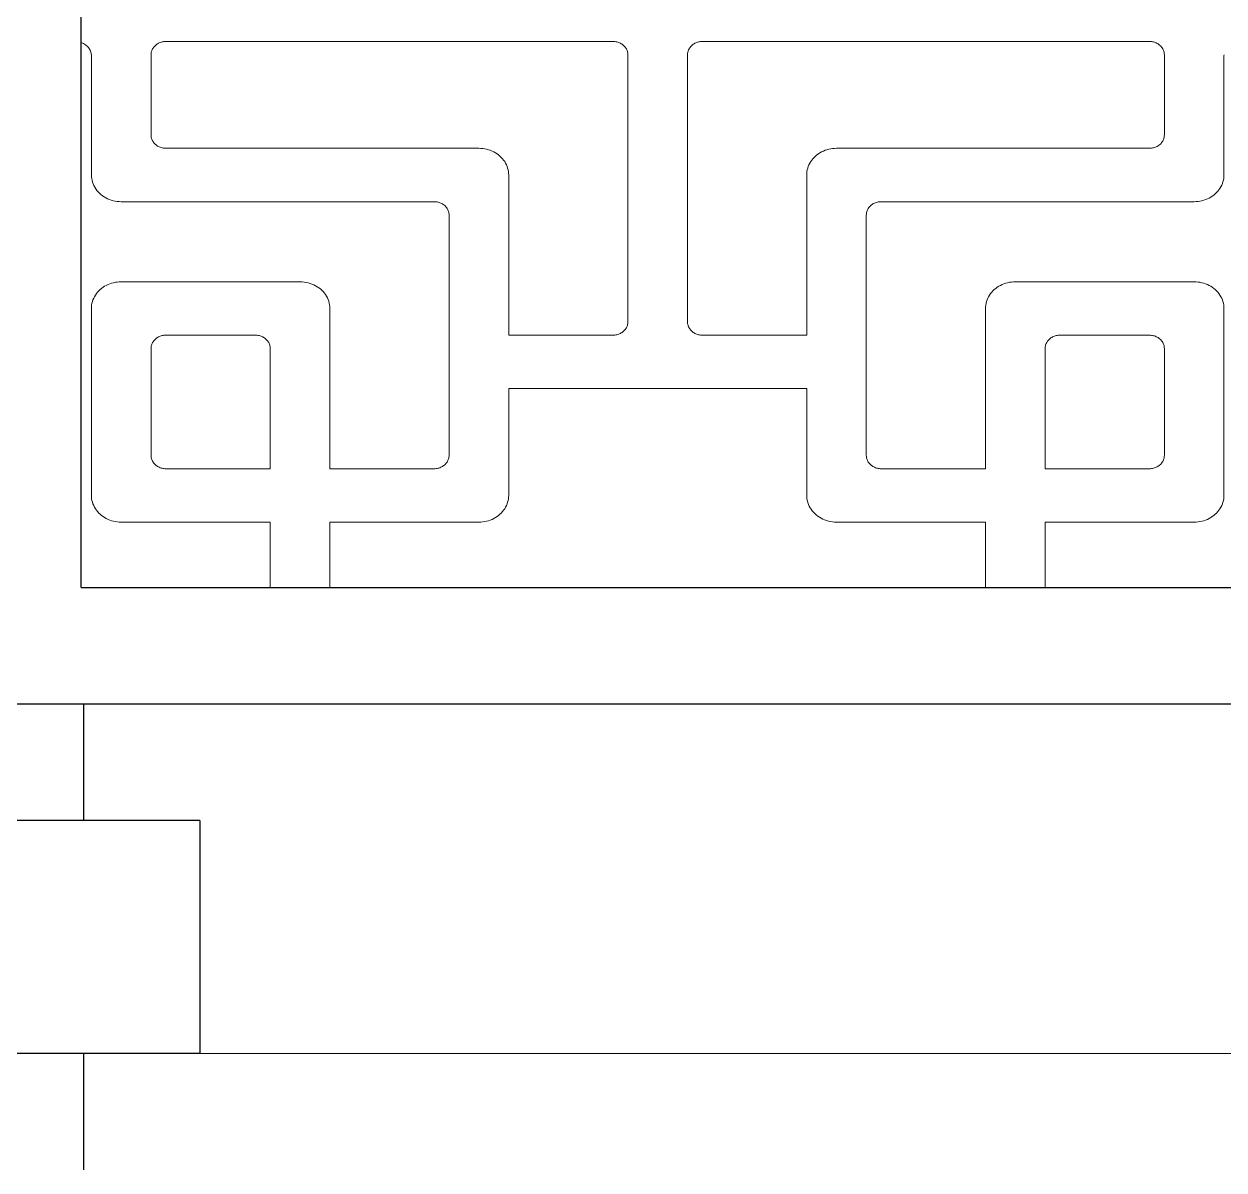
# Model space of a CAD drawing. Extents: x 1188826 to 1909461, y 608442 to 1651179.
# Drawn here: x 1690367 to 1690882, y 1034213 to 1034705 of the extents above; entities that cross this region are included whole.
import ezdxf

# ---------------------------------------------------------------- set-up
doc = ezdxf.new("R2010")
doc.units = 0
doc.header["$LTSCALE"] = 1000
doc.header["$MEASUREMENT"] = 0
doc.linetypes.add('ACAD_ISO10W100', pattern=[18.5, 12, -3, 0.5, -3])
doc.linetypes.add('DOTE', pattern=[2.42, 2, -0.2, 0.02, -0.2])
doc.layers.add('DOTE', color=19, linetype='DOTE', lineweight=9)
doc.layers.add('煤化工粉煤灰', color=7, linetype='Continuous', lineweight=0)
doc.layers.add('立面线', color=40, linetype='Continuous')

msp = doc.modelspace()

# ---------------------------------------------------------------- linework, layer by layer
at = {"layer": 'DOTE', "linetype": 'ACAD_ISO10W100', "ltscale": 100}
msp.add_line((1687342.46, 1034263.42), (1705542.34, 1034263.42), dxfattribs=at)
at = {"layer": '煤化工粉煤灰', "color": 34}
for p, q in [((1690391.71, 1034697.34), (1690391.43, 1034697.44)), ((1690392.13, 1034697.16), (1690391.71, 1034697.34)), ((1690392.55, 1034696.95), (1690392.13, 1034697.16)), ((1690392.94, 1034696.72), (1690392.55, 1034696.95)), ((1690393.32, 1034696.46), (1690392.94, 1034696.72)), ((1690393.68, 1034696.18), (1690393.32, 1034696.46)), ((1690394.02, 1034695.88), (1690393.68, 1034696.18)), ((1690394.33, 1034695.56), (1690394.02, 1034695.88)), ((1690422.8, 1034695.61), (1690423.06, 1034695.9)), ((1690423.06, 1034695.9), (1690423.35, 1034696.18)), ((1690423.35, 1034696.18), (1690423.65, 1034696.43)), ((1690423.65, 1034696.43), (1690423.98, 1034696.67)), ((1690423.98, 1034696.67), (1690424.32, 1034696.89)), ((1690424.32, 1034696.89), (1690424.67, 1034697.09)), ((1690424.67, 1034697.09), (1690425.04, 1034697.26)), ((1690425.04, 1034697.26), (1690425.42, 1034697.42)), ((1690425.42, 1034697.42), (1690425.82, 1034697.55)), ((1690425.82, 1034697.55), (1690426.22, 1034697.66)), ((1690426.22, 1034697.66), (1690426.62, 1034697.74)), ((1690426.62, 1034697.74), (1690427.04, 1034697.81)), ((1690427.04, 1034697.81), (1690427.45, 1034697.84)), ((1690427.45, 1034697.84), (1690427.87, 1034697.86)), ((1690619.8, 1034697.86), (1690427.87, 1034697.86)), ((1690619.8, 1034697.86), (1690620.22, 1034697.84)), ((1690620.22, 1034697.84), (1690620.64, 1034697.81)), ((1690620.64, 1034697.81), (1690621.05, 1034697.74)), ((1690621.05, 1034697.74), (1690621.46, 1034697.66)), ((1690621.46, 1034697.66), (1690621.86, 1034697.55)), ((1690621.86, 1034697.55), (1690622.25, 1034697.42)), ((1690622.25, 1034697.42), (1690622.63, 1034697.26)), ((1690622.63, 1034697.26), (1690623, 1034697.09)), ((1690623, 1034697.09), (1690623.36, 1034696.89)), ((1690623.36, 1034696.89), (1690623.7, 1034696.67)), ((1690623.7, 1034696.67), (1690624.02, 1034696.43)), ((1690624.02, 1034696.43), (1690624.33, 1034696.18)), ((1690624.33, 1034696.18), (1690624.61, 1034695.9)), ((1690624.61, 1034695.9), (1690624.88, 1034695.61)), ((1690653.11, 1034695.61), (1690653.38, 1034695.9)), ((1690653.38, 1034695.9), (1690653.67, 1034696.18)), ((1690653.67, 1034696.18), (1690653.97, 1034696.43)), ((1690653.97, 1034696.43), (1690654.29, 1034696.67)), ((1690654.29, 1034696.67), (1690654.63, 1034696.89)), ((1690654.63, 1034696.89), (1690654.99, 1034697.09)), ((1690654.99, 1034697.09), (1690655.36, 1034697.26)), ((1690655.36, 1034697.26), (1690655.74, 1034697.42)), ((1690655.74, 1034697.42), (1690656.13, 1034697.55)), ((1690656.13, 1034697.55), (1690656.53, 1034697.66)), ((1690656.53, 1034697.66), (1690656.94, 1034697.74)), ((1690656.94, 1034697.74), (1690657.35, 1034697.81)), ((1690657.35, 1034697.81), (1690657.77, 1034697.84)), ((1690657.77, 1034697.84), (1690658.19, 1034697.86)), ((1690850.12, 1034697.86), (1690658.19, 1034697.86)), ((1690850.12, 1034697.86), (1690850.56, 1034697.84)), ((1690850.56, 1034697.84), (1690850.99, 1034697.8)), ((1690850.99, 1034697.8), (1690851.42, 1034697.74)), ((1690851.42, 1034697.74), (1690851.85, 1034697.64)), ((1690851.85, 1034697.64), (1690852.26, 1034697.52)), ((1690852.26, 1034697.52), (1690852.67, 1034697.38)), ((1690852.67, 1034697.38), (1690853.06, 1034697.21)), ((1690853.06, 1034697.21), (1690853.44, 1034697.02)), ((1690853.44, 1034697.02), (1690853.81, 1034696.81)), ((1690853.81, 1034696.81), (1690854.16, 1034696.57)), ((1690854.16, 1034696.57), (1690854.49, 1034696.31)), ((1690854.49, 1034696.31), (1690854.8, 1034696.04)), ((1690854.8, 1034696.04), (1690855.08, 1034695.74)), ((1690855.08, 1034695.74), (1690855.35, 1034695.43)), ((1690394.61, 1034695.22), (1690394.33, 1034695.56)), ((1690394.87, 1034694.87), (1690394.61, 1034695.22)), ((1690395.11, 1034694.5), (1690394.87, 1034694.87)), ((1690395.31, 1034694.11), (1690395.11, 1034694.5)), ((1690395.48, 1034693.72), (1690395.31, 1034694.11)), ((1690395.63, 1034693.31), (1690395.48, 1034693.72)), ((1690395.74, 1034692.9), (1690395.63, 1034693.31)), ((1690395.82, 1034692.48), (1690395.74, 1034692.9)), ((1690395.87, 1034692.06), (1690395.82, 1034692.48)), ((1690395.88, 1034691.63), (1690395.87, 1034692.06)), ((1690395.88, 1034640.54), (1690395.88, 1034691.63)), ((1690421.48, 1034692.12), (1690421.49, 1034692.5)), ((1690421.48, 1034657.74), (1690421.48, 1034692.12)), ((1690421.49, 1034692.5), (1690421.53, 1034692.87)), ((1690421.53, 1034692.87), (1690421.6, 1034693.24)), ((1690421.6, 1034693.24), (1690421.69, 1034693.61)), ((1690421.69, 1034693.61), (1690421.81, 1034693.97)), ((1690421.81, 1034693.97), (1690421.96, 1034694.32)), ((1690421.96, 1034694.32), (1690422.14, 1034694.66)), ((1690422.14, 1034694.66), (1690422.33, 1034694.99)), ((1690422.33, 1034694.99), (1690422.55, 1034695.31)), ((1690422.55, 1034695.31), (1690422.8, 1034695.61)), ((1690624.88, 1034695.61), (1690625.12, 1034695.31)), ((1690625.12, 1034695.31), (1690625.34, 1034694.99)), ((1690625.34, 1034694.99), (1690625.54, 1034694.66)), ((1690625.54, 1034694.66), (1690625.71, 1034694.32)), ((1690625.71, 1034694.32), (1690625.86, 1034693.97)), ((1690625.86, 1034693.97), (1690625.98, 1034693.61)), ((1690625.98, 1034693.61), (1690626.08, 1034693.24)), ((1690626.08, 1034693.24), (1690626.15, 1034692.87)), ((1690626.15, 1034692.87), (1690626.19, 1034692.5)), ((1690626.19, 1034692.5), (1690626.2, 1034692.12)), ((1690626.2, 1034692.12), (1690626.2, 1034577.5)), ((1690651.79, 1034692.12), (1690651.81, 1034692.5)), ((1690651.79, 1034577.5), (1690651.79, 1034692.12)), ((1690651.81, 1034692.5), (1690651.85, 1034692.87)), ((1690651.85, 1034692.87), (1690651.91, 1034693.24)), ((1690651.91, 1034693.24), (1690652.01, 1034693.61)), ((1690652.01, 1034693.61), (1690652.13, 1034693.97)), ((1690652.13, 1034693.97), (1690652.28, 1034694.32)), ((1690652.28, 1034694.32), (1690652.45, 1034694.66)), ((1690652.45, 1034694.66), (1690652.65, 1034694.99)), ((1690652.65, 1034694.99), (1690652.87, 1034695.31)), ((1690652.87, 1034695.31), (1690653.11, 1034695.61)), ((1690855.35, 1034695.43), (1690855.59, 1034695.1)), ((1690855.59, 1034695.1), (1690855.8, 1034694.76)), ((1690855.8, 1034694.76), (1690855.99, 1034694.41)), ((1690855.99, 1034694.41), (1690856.15, 1034694.04)), ((1690856.15, 1034694.04), (1690856.28, 1034693.67)), ((1690856.28, 1034693.67), (1690856.38, 1034693.29)), ((1690856.38, 1034693.29), (1690856.46, 1034692.9)), ((1690856.46, 1034692.9), (1690856.5, 1034692.51)), ((1690856.5, 1034692.51), (1690856.52, 1034692.12)), ((1690856.52, 1034692.12), (1690856.52, 1034657.74)), ((1690882.12, 1034692.06), (1690882.11, 1034691.63)), ((1690882.11, 1034691.63), (1690882.11, 1034640.54)), ((1690421.49, 1034657.36), (1690421.48, 1034657.74)), ((1690421.53, 1034656.99), (1690421.49, 1034657.36)), ((1690421.6, 1034656.62), (1690421.53, 1034656.99)), ((1690421.69, 1034656.25), (1690421.6, 1034656.62)), ((1690421.81, 1034655.89), (1690421.69, 1034656.25)), ((1690421.96, 1034655.54), (1690421.81, 1034655.89)), ((1690422.14, 1034655.2), (1690421.96, 1034655.54)), ((1690422.33, 1034654.87), (1690422.14, 1034655.2)), ((1690422.55, 1034654.55), (1690422.33, 1034654.87)), ((1690422.8, 1034654.25), (1690422.55, 1034654.55)), ((1690855.59, 1034654.76), (1690855.35, 1034654.43)), ((1690855.8, 1034655.1), (1690855.59, 1034654.76)), ((1690855.99, 1034655.45), (1690855.8, 1034655.1)), ((1690856.15, 1034655.82), (1690855.99, 1034655.45)), ((1690856.28, 1034656.19), (1690856.15, 1034655.82)), ((1690856.38, 1034656.57), (1690856.28, 1034656.19)), ((1690856.46, 1034656.96), (1690856.38, 1034656.57)), ((1690856.5, 1034657.35), (1690856.46, 1034656.96)), ((1690856.52, 1034657.74), (1690856.5, 1034657.35)), ((1690423.06, 1034653.96), (1690422.8, 1034654.25)), ((1690423.35, 1034653.68), (1690423.06, 1034653.96)), ((1690423.65, 1034653.43), (1690423.35, 1034653.68)), ((1690423.98, 1034653.19), (1690423.65, 1034653.43)), ((1690424.32, 1034652.97), (1690423.98, 1034653.19)), ((1690424.67, 1034652.77), (1690424.32, 1034652.97)), ((1690425.04, 1034652.6), (1690424.67, 1034652.77)), ((1690425.42, 1034652.44), (1690425.04, 1034652.6)), ((1690425.82, 1034652.31), (1690425.42, 1034652.44)), ((1690426.22, 1034652.2), (1690425.82, 1034652.31)), ((1690426.62, 1034652.12), (1690426.22, 1034652.2)), ((1690427.04, 1034652.05), (1690426.62, 1034652.12)), ((1690427.45, 1034652.02), (1690427.04, 1034652.05)), ((1690427.87, 1034652.01), (1690427.45, 1034652.02)), ((1690562.22, 1034652.01), (1690427.87, 1034652.01)), ((1690563.06, 1034651.98), (1690562.22, 1034652.01)), ((1690563.89, 1034651.91), (1690563.06, 1034651.98)), ((1690564.72, 1034651.79), (1690563.89, 1034651.91)), ((1690565.54, 1034651.61), (1690564.72, 1034651.79)), ((1690566.34, 1034651.4), (1690565.54, 1034651.61)), ((1690567.12, 1034651.13), (1690566.34, 1034651.4)), ((1690567.88, 1034650.82), (1690567.12, 1034651.13)), ((1690568.62, 1034650.47), (1690567.88, 1034650.82)), ((1690569.33, 1034650.07), (1690568.62, 1034650.47)), ((1690570.01, 1034649.64), (1690569.33, 1034650.07)), ((1690570.66, 1034649.16), (1690570.01, 1034649.64)), ((1690707.98, 1034649.64), (1690707.33, 1034649.16)), ((1690708.66, 1034650.07), (1690707.98, 1034649.64)), ((1690709.37, 1034650.47), (1690708.66, 1034650.07)), ((1690710.11, 1034650.82), (1690709.37, 1034650.47)), ((1690710.87, 1034651.13), (1690710.11, 1034650.82)), ((1690711.66, 1034651.4), (1690710.87, 1034651.13)), ((1690712.46, 1034651.61), (1690711.66, 1034651.4)), ((1690713.27, 1034651.79), (1690712.46, 1034651.61)), ((1690714.1, 1034651.91), (1690713.27, 1034651.79)), ((1690714.93, 1034651.98), (1690714.1, 1034651.91)), ((1690715.77, 1034652.01), (1690714.93, 1034651.98)), ((1690850.12, 1034652.01), (1690715.77, 1034652.01)), ((1690850.56, 1034652.02), (1690850.12, 1034652.01)), ((1690850.99, 1034652.06), (1690850.56, 1034652.02)), ((1690851.42, 1034652.13), (1690850.99, 1034652.06)), ((1690851.85, 1034652.22), (1690851.42, 1034652.13)), ((1690852.26, 1034652.34), (1690851.85, 1034652.22)), ((1690852.67, 1034652.48), (1690852.26, 1034652.34)), ((1690853.06, 1034652.65), (1690852.67, 1034652.48)), ((1690853.44, 1034652.84), (1690853.06, 1034652.65)), ((1690853.81, 1034653.05), (1690853.44, 1034652.84)), ((1690854.16, 1034653.29), (1690853.81, 1034653.05)), ((1690854.49, 1034653.55), (1690854.16, 1034653.29)), ((1690854.8, 1034653.82), (1690854.49, 1034653.55)), ((1690855.08, 1034654.12), (1690854.8, 1034653.82)), ((1690855.35, 1034654.43), (1690855.08, 1034654.12)), ((1690571.27, 1034648.65), (1690570.66, 1034649.16)), ((1690571.84, 1034648.1), (1690571.27, 1034648.65)), ((1690572.38, 1034647.52), (1690571.84, 1034648.1)), ((1690572.86, 1034646.91), (1690572.38, 1034647.52)), ((1690573.31, 1034646.27), (1690572.86, 1034646.91)), ((1690573.7, 1034645.61), (1690573.31, 1034646.27)), ((1690574.05, 1034644.93), (1690573.7, 1034645.61)), ((1690574.34, 1034644.23), (1690574.05, 1034644.93)), ((1690574.58, 1034643.51), (1690574.34, 1034644.23)), ((1690703.65, 1034644.23), (1690703.41, 1034643.51)), ((1690703.95, 1034644.93), (1690703.65, 1034644.23)), ((1690704.29, 1034645.61), (1690703.95, 1034644.93)), ((1690704.69, 1034646.27), (1690704.29, 1034645.61)), ((1690705.13, 1034646.91), (1690704.69, 1034646.27)), ((1690705.62, 1034647.52), (1690705.13, 1034646.91)), ((1690706.15, 1034648.1), (1690705.62, 1034647.52)), ((1690706.72, 1034648.65), (1690706.15, 1034648.1)), ((1690707.33, 1034649.16), (1690706.72, 1034648.65)), ((1690395.88, 1034640.54), (1690395.91, 1034639.76)), ((1690395.91, 1034639.76), (1690396, 1034638.98)), ((1690574.77, 1034642.78), (1690574.58, 1034643.51)), ((1690574.91, 1034642.04), (1690574.77, 1034642.78)), ((1690574.99, 1034641.29), (1690574.91, 1034642.04)), ((1690575.02, 1034640.54), (1690574.99, 1034641.29)), ((1690575.02, 1034571.77), (1690575.02, 1034640.54)), ((1690703, 1034641.29), (1690702.97, 1034640.54)), ((1690702.97, 1034640.54), (1690702.97, 1034571.77)), ((1690703.08, 1034642.04), (1690703, 1034641.29)), ((1690703.22, 1034642.78), (1690703.08, 1034642.04)), ((1690703.41, 1034643.51), (1690703.22, 1034642.78)), ((1690882, 1034639.05), (1690881.86, 1034638.31)), ((1690882.08, 1034639.79), (1690882, 1034639.05)), ((1690882.11, 1034640.54), (1690882.08, 1034639.79)), ((1690396, 1034638.98), (1690396.15, 1034638.21)), ((1690396.15, 1034638.21), (1690396.36, 1034637.45)), ((1690396.36, 1034637.45), (1690396.62, 1034636.7)), ((1690396.62, 1034636.7), (1690396.94, 1034635.98)), ((1690396.94, 1034635.98), (1690397.32, 1034635.27)), ((1690397.32, 1034635.27), (1690397.75, 1034634.59)), ((1690397.75, 1034634.59), (1690398.23, 1034633.93)), ((1690398.23, 1034633.93), (1690398.75, 1034633.31)), ((1690879.95, 1034634.17), (1690879.46, 1034633.57)), ((1690880.39, 1034634.81), (1690879.95, 1034634.17)), ((1690880.79, 1034635.47), (1690880.39, 1034634.81)), ((1690881.13, 1034636.16), (1690880.79, 1034635.47)), ((1690881.43, 1034636.86), (1690881.13, 1034636.16)), ((1690881.67, 1034637.58), (1690881.43, 1034636.86)), ((1690881.86, 1034638.31), (1690881.67, 1034637.58)), ((1690398.75, 1034633.31), (1690399.33, 1034632.72)), ((1690399.33, 1034632.72), (1690399.95, 1034632.17)), ((1690399.95, 1034632.17), (1690400.61, 1034631.65)), ((1690400.61, 1034631.65), (1690401.3, 1034631.18)), ((1690401.3, 1034631.18), (1690402.03, 1034630.75)), ((1690402.03, 1034630.75), (1690402.79, 1034630.37)), ((1690402.79, 1034630.37), (1690403.58, 1034630.03)), ((1690403.58, 1034630.03), (1690404.4, 1034629.74)), ((1690404.4, 1034629.74), (1690405.23, 1034629.51)), ((1690405.23, 1034629.51), (1690406.08, 1034629.32)), ((1690406.08, 1034629.32), (1690406.94, 1034629.19)), ((1690406.94, 1034629.19), (1690407.81, 1034629.11)), ((1690407.81, 1034629.11), (1690408.68, 1034629.08)), ((1690408.68, 1034629.08), (1690543.03, 1034629.08)), ((1690543.03, 1034629.08), (1690543.45, 1034629.07)), ((1690543.45, 1034629.07), (1690543.87, 1034629.03)), ((1690543.87, 1034629.03), (1690544.28, 1034628.97)), ((1690544.28, 1034628.97), (1690544.69, 1034628.89)), ((1690544.69, 1034628.89), (1690545.09, 1034628.78)), ((1690545.09, 1034628.78), (1690545.48, 1034628.64)), ((1690732.9, 1034628.78), (1690732.51, 1034628.64)), ((1690733.31, 1034628.89), (1690732.9, 1034628.78)), ((1690733.71, 1034628.97), (1690733.31, 1034628.89)), ((1690734.13, 1034629.03), (1690733.71, 1034628.97)), ((1690734.54, 1034629.07), (1690734.13, 1034629.03)), ((1690734.96, 1034629.08), (1690734.54, 1034629.07)), ((1690869.31, 1034629.08), (1690734.96, 1034629.08)), ((1690870.15, 1034629.11), (1690869.31, 1034629.08)), ((1690870.98, 1034629.18), (1690870.15, 1034629.11)), ((1690871.81, 1034629.3), (1690870.98, 1034629.18)), ((1690872.62, 1034629.47), (1690871.81, 1034629.3)), ((1690873.43, 1034629.69), (1690872.62, 1034629.47)), ((1690874.21, 1034629.95), (1690873.43, 1034629.69)), ((1690874.97, 1034630.26), (1690874.21, 1034629.95)), ((1690875.71, 1034630.62), (1690874.97, 1034630.26)), ((1690876.42, 1034631.01), (1690875.71, 1034630.62)), ((1690877.1, 1034631.45), (1690876.42, 1034631.01)), ((1690877.75, 1034631.92), (1690877.1, 1034631.45)), ((1690878.36, 1034632.44), (1690877.75, 1034631.92)), ((1690878.93, 1034632.99), (1690878.36, 1034632.44)), ((1690879.46, 1034633.57), (1690878.93, 1034632.99)), ((1690545.48, 1034628.64), (1690545.86, 1034628.49)), ((1690545.86, 1034628.49), (1690546.23, 1034628.31)), ((1690546.23, 1034628.31), (1690546.59, 1034628.11)), ((1690546.59, 1034628.11), (1690546.93, 1034627.9)), ((1690546.93, 1034627.9), (1690547.25, 1034627.66)), ((1690547.25, 1034627.66), (1690547.56, 1034627.4)), ((1690547.56, 1034627.4), (1690547.84, 1034627.13)), ((1690547.84, 1034627.13), (1690548.11, 1034626.84)), ((1690548.11, 1034626.84), (1690548.35, 1034626.53)), ((1690548.35, 1034626.53), (1690548.57, 1034626.21)), ((1690548.57, 1034626.21), (1690548.77, 1034625.88)), ((1690548.77, 1034625.88), (1690548.94, 1034625.54)), ((1690548.94, 1034625.54), (1690549.09, 1034625.19)), ((1690549.09, 1034625.19), (1690549.21, 1034624.83)), ((1690549.21, 1034624.83), (1690549.31, 1034624.47)), ((1690549.31, 1034624.47), (1690549.37, 1034624.1)), ((1690549.37, 1034624.1), (1690549.42, 1034623.72)), ((1690549.42, 1034623.72), (1690549.43, 1034623.35)), ((1690728.58, 1034623.72), (1690728.56, 1034623.35)), ((1690728.62, 1034624.1), (1690728.58, 1034623.72)), ((1690728.69, 1034624.47), (1690728.62, 1034624.1)), ((1690728.78, 1034624.83), (1690728.69, 1034624.47)), ((1690728.9, 1034625.19), (1690728.78, 1034624.83)), ((1690729.05, 1034625.54), (1690728.9, 1034625.19)), ((1690729.22, 1034625.88), (1690729.05, 1034625.54)), ((1690729.42, 1034626.21), (1690729.22, 1034625.88)), ((1690729.64, 1034626.53), (1690729.42, 1034626.21)), ((1690729.89, 1034626.84), (1690729.64, 1034626.53)), ((1690730.15, 1034627.13), (1690729.89, 1034626.84)), ((1690730.44, 1034627.4), (1690730.15, 1034627.13)), ((1690730.74, 1034627.66), (1690730.44, 1034627.4)), ((1690731.07, 1034627.9), (1690730.74, 1034627.66)), ((1690731.41, 1034628.11), (1690731.07, 1034627.9)), ((1690731.76, 1034628.31), (1690731.41, 1034628.11)), ((1690732.13, 1034628.49), (1690731.76, 1034628.31)), ((1690732.51, 1034628.64), (1690732.13, 1034628.49)), ((1690549.43, 1034623.35), (1690549.43, 1034520.19)), ((1690728.56, 1034623.35), (1690728.56, 1034520.19)), ((1690401.57, 1034592.76), (1690400.89, 1034592.32)), ((1690402.28, 1034593.16), (1690401.57, 1034592.76)), ((1690403.02, 1034593.51), (1690402.28, 1034593.16)), ((1690403.78, 1034593.82), (1690403.02, 1034593.51)), ((1690404.57, 1034594.08), (1690403.78, 1034593.82)), ((1690405.37, 1034594.3), (1690404.57, 1034594.08)), ((1690406.18, 1034594.47), (1690405.37, 1034594.3)), ((1690407.01, 1034594.6), (1690406.18, 1034594.47)), ((1690407.84, 1034594.67), (1690407.01, 1034594.6)), ((1690408.68, 1034594.69), (1690407.84, 1034594.67)), ((1690485.45, 1034594.69), (1690408.68, 1034594.69)), ((1690486.33, 1034594.67), (1690485.45, 1034594.69)), ((1690487.19, 1034594.59), (1690486.33, 1034594.67)), ((1690488.06, 1034594.45), (1690487.19, 1034594.59)), ((1690488.9, 1034594.27), (1690488.06, 1034594.45)), ((1690489.74, 1034594.03), (1690488.9, 1034594.27)), ((1690490.55, 1034593.74), (1690489.74, 1034594.03)), ((1690491.34, 1034593.41), (1690490.55, 1034593.74)), ((1690492.1, 1034593.02), (1690491.34, 1034593.41)), ((1690492.83, 1034592.6), (1690492.1, 1034593.02)), ((1690785.43, 1034592.76), (1690784.75, 1034592.32)), ((1690786.14, 1034593.16), (1690785.43, 1034592.76)), ((1690786.88, 1034593.51), (1690786.14, 1034593.16)), ((1690787.64, 1034593.82), (1690786.88, 1034593.51)), ((1690788.43, 1034594.08), (1690787.64, 1034593.82)), ((1690789.23, 1034594.3), (1690788.43, 1034594.08)), ((1690790.04, 1034594.47), (1690789.23, 1034594.3)), ((1690790.87, 1034594.6), (1690790.04, 1034594.47)), ((1690791.7, 1034594.67), (1690790.87, 1034594.6)), ((1690792.54, 1034594.69), (1690791.7, 1034594.67)), ((1690869.31, 1034594.69), (1690792.54, 1034594.69)), ((1690870.15, 1034594.67), (1690869.31, 1034594.69)), ((1690870.98, 1034594.6), (1690870.15, 1034594.67)), ((1690871.81, 1034594.47), (1690870.98, 1034594.6)), ((1690872.62, 1034594.3), (1690871.81, 1034594.47)), ((1690873.43, 1034594.08), (1690872.62, 1034594.3)), ((1690874.21, 1034593.82), (1690873.43, 1034594.08)), ((1690874.97, 1034593.51), (1690874.21, 1034593.82)), ((1690875.71, 1034593.16), (1690874.97, 1034593.51)), ((1690876.42, 1034592.76), (1690875.71, 1034593.16)), ((1690877.1, 1034592.32), (1690876.42, 1034592.76)), ((1690396.86, 1034587.62), (1690396.56, 1034586.92)), ((1690397.2, 1034588.3), (1690396.86, 1034587.62)), ((1690397.6, 1034588.96), (1690397.2, 1034588.3)), ((1690398.04, 1034589.6), (1690397.6, 1034588.96)), ((1690398.53, 1034590.21), (1690398.04, 1034589.6)), ((1690399.06, 1034590.79), (1690398.53, 1034590.21)), ((1690399.63, 1034591.34), (1690399.06, 1034590.79)), ((1690400.24, 1034591.85), (1690399.63, 1034591.34)), ((1690400.89, 1034592.32), (1690400.24, 1034591.85)), ((1690493.53, 1034592.12), (1690492.83, 1034592.6)), ((1690494.19, 1034591.61), (1690493.53, 1034592.12)), ((1690494.8, 1034591.05), (1690494.19, 1034591.61)), ((1690495.38, 1034590.46), (1690494.8, 1034591.05)), ((1690495.91, 1034589.84), (1690495.38, 1034590.46)), ((1690496.38, 1034589.19), (1690495.91, 1034589.84)), ((1690496.81, 1034588.5), (1690496.38, 1034589.19)), ((1690497.19, 1034587.8), (1690496.81, 1034588.5)), ((1690497.51, 1034587.07), (1690497.19, 1034587.8)), ((1690780.72, 1034587.62), (1690780.42, 1034586.92)), ((1690781.06, 1034588.3), (1690780.72, 1034587.62)), ((1690781.46, 1034588.96), (1690781.06, 1034588.3)), ((1690781.9, 1034589.6), (1690781.46, 1034588.96)), ((1690782.39, 1034590.21), (1690781.9, 1034589.6)), ((1690782.92, 1034590.79), (1690782.39, 1034590.21)), ((1690783.49, 1034591.34), (1690782.92, 1034590.79)), ((1690784.1, 1034591.85), (1690783.49, 1034591.34)), ((1690784.75, 1034592.32), (1690784.1, 1034591.85)), ((1690877.75, 1034591.85), (1690877.1, 1034592.32)), ((1690878.36, 1034591.34), (1690877.75, 1034591.85)), ((1690878.93, 1034590.79), (1690878.36, 1034591.34)), ((1690879.46, 1034590.21), (1690878.93, 1034590.79)), ((1690879.95, 1034589.6), (1690879.46, 1034590.21)), ((1690880.39, 1034588.96), (1690879.95, 1034589.6)), ((1690880.79, 1034588.3), (1690880.39, 1034588.96)), ((1690881.13, 1034587.62), (1690880.79, 1034588.3)), ((1690881.43, 1034586.92), (1690881.13, 1034587.62)), ((1690395.91, 1034583.98), (1690395.88, 1034583.23)), ((1690395.88, 1034583.23), (1690395.88, 1034502.99)), ((1690395.99, 1034584.73), (1690395.91, 1034583.98)), ((1690396.13, 1034585.47), (1690395.99, 1034584.73)), ((1690396.32, 1034586.2), (1690396.13, 1034585.47)), ((1690396.56, 1034586.92), (1690396.32, 1034586.2)), ((1690497.77, 1034586.32), (1690497.51, 1034587.07)), ((1690497.98, 1034585.56), (1690497.77, 1034586.32)), ((1690498.13, 1034584.79), (1690497.98, 1034585.56)), ((1690498.22, 1034584.01), (1690498.13, 1034584.79)), ((1690498.25, 1034583.23), (1690498.22, 1034584.01)), ((1690498.25, 1034514.46), (1690498.25, 1034583.23)), ((1690779.77, 1034583.98), (1690779.74, 1034583.23)), ((1690779.74, 1034514.46), (1690779.74, 1034583.23)), ((1690779.85, 1034584.73), (1690779.77, 1034583.98)), ((1690779.99, 1034585.47), (1690779.85, 1034584.73)), ((1690780.18, 1034586.2), (1690779.99, 1034585.47)), ((1690780.42, 1034586.92), (1690780.18, 1034586.2)), ((1690881.67, 1034586.2), (1690881.43, 1034586.92)), ((1690881.86, 1034585.47), (1690881.67, 1034586.2)), ((1690882, 1034584.73), (1690881.86, 1034585.47)), ((1690882.08, 1034583.98), (1690882, 1034584.73)), ((1690882.11, 1034583.23), (1690882.08, 1034583.98)), ((1690882.11, 1034502.99), (1690882.11, 1034583.23)), ((1690626.2, 1034577.5), (1690626.19, 1034577.12)), ((1690651.81, 1034577.12), (1690651.79, 1034577.5)), ((1690621.86, 1034572.07), (1690621.46, 1034571.96)), ((1690622.25, 1034572.2), (1690621.86, 1034572.07)), ((1690622.63, 1034572.36), (1690622.25, 1034572.2)), ((1690623, 1034572.54), (1690622.63, 1034572.36)), ((1690623.36, 1034572.73), (1690623, 1034572.54)), ((1690623.7, 1034572.95), (1690623.36, 1034572.73)), ((1690624.02, 1034573.19), (1690623.7, 1034572.95)), ((1690624.33, 1034573.45), (1690624.02, 1034573.19)), ((1690624.61, 1034573.72), (1690624.33, 1034573.45)), ((1690624.88, 1034574.01), (1690624.61, 1034573.72)), ((1690625.12, 1034574.32), (1690624.88, 1034574.01)), ((1690625.34, 1034574.63), (1690625.12, 1034574.32)), ((1690625.54, 1034574.96), (1690625.34, 1034574.63)), ((1690625.71, 1034575.31), (1690625.54, 1034574.96)), ((1690625.86, 1034575.66), (1690625.71, 1034575.31)), ((1690625.98, 1034576.02), (1690625.86, 1034575.66)), ((1690626.08, 1034576.38), (1690625.98, 1034576.02)), ((1690626.15, 1034576.75), (1690626.08, 1034576.38)), ((1690626.19, 1034577.12), (1690626.15, 1034576.75)), ((1690651.85, 1034576.75), (1690651.81, 1034577.12)), ((1690651.91, 1034576.38), (1690651.85, 1034576.75)), ((1690652.01, 1034576.02), (1690651.91, 1034576.38)), ((1690652.13, 1034575.66), (1690652.01, 1034576.02)), ((1690652.28, 1034575.31), (1690652.13, 1034575.66)), ((1690652.45, 1034574.96), (1690652.28, 1034575.31)), ((1690652.65, 1034574.63), (1690652.45, 1034574.96)), ((1690652.87, 1034574.32), (1690652.65, 1034574.63)), ((1690653.11, 1034574.01), (1690652.87, 1034574.32)), ((1690653.38, 1034573.72), (1690653.11, 1034574.01)), ((1690653.67, 1034573.45), (1690653.38, 1034573.72)), ((1690653.97, 1034573.19), (1690653.67, 1034573.45)), ((1690654.29, 1034572.95), (1690653.97, 1034573.19)), ((1690654.63, 1034572.73), (1690654.29, 1034572.95)), ((1690654.99, 1034572.54), (1690654.63, 1034572.73)), ((1690655.36, 1034572.36), (1690654.99, 1034572.54)), ((1690655.74, 1034572.2), (1690655.36, 1034572.36)), ((1690656.13, 1034572.07), (1690655.74, 1034572.2)), ((1690656.53, 1034571.96), (1690656.13, 1034572.07)), ((1690421.53, 1034566.79), (1690421.6, 1034567.16)), ((1690421.6, 1034567.16), (1690421.69, 1034567.52)), ((1690421.69, 1034567.52), (1690421.81, 1034567.88)), ((1690421.81, 1034567.88), (1690421.96, 1034568.23)), ((1690421.96, 1034568.23), (1690422.14, 1034568.57)), ((1690422.14, 1034568.57), (1690422.33, 1034568.9)), ((1690422.33, 1034568.9), (1690422.55, 1034569.22)), ((1690422.55, 1034569.22), (1690422.8, 1034569.53)), ((1690422.8, 1034569.53), (1690423.06, 1034569.82)), ((1690423.06, 1034569.82), (1690423.35, 1034570.09)), ((1690423.35, 1034570.09), (1690423.65, 1034570.35)), ((1690423.65, 1034570.35), (1690423.98, 1034570.58)), ((1690423.98, 1034570.58), (1690424.32, 1034570.8)), ((1690424.32, 1034570.8), (1690424.67, 1034571)), ((1690424.67, 1034571), (1690425.04, 1034571.18)), ((1690425.04, 1034571.18), (1690425.42, 1034571.33)), ((1690425.42, 1034571.33), (1690425.82, 1034571.46)), ((1690425.82, 1034571.46), (1690426.22, 1034571.57)), ((1690426.22, 1034571.57), (1690426.62, 1034571.66)), ((1690426.62, 1034571.66), (1690427.04, 1034571.72)), ((1690427.04, 1034571.72), (1690427.45, 1034571.76)), ((1690427.45, 1034571.76), (1690427.87, 1034571.77)), ((1690427.87, 1034571.77), (1690466.26, 1034571.77)), ((1690466.26, 1034571.77), (1690466.68, 1034571.76)), ((1690466.68, 1034571.76), (1690467.09, 1034571.72)), ((1690467.09, 1034571.72), (1690467.51, 1034571.66)), ((1690467.51, 1034571.66), (1690467.91, 1034571.57)), ((1690467.91, 1034571.57), (1690468.32, 1034571.46)), ((1690468.32, 1034571.46), (1690468.71, 1034571.33)), ((1690468.71, 1034571.33), (1690469.09, 1034571.18)), ((1690469.09, 1034571.18), (1690469.46, 1034571)), ((1690469.46, 1034571), (1690469.81, 1034570.8)), ((1690469.81, 1034570.8), (1690470.15, 1034570.58)), ((1690470.15, 1034570.58), (1690470.48, 1034570.35)), ((1690470.48, 1034570.35), (1690470.78, 1034570.09)), ((1690470.78, 1034570.09), (1690471.07, 1034569.82)), ((1690471.07, 1034569.82), (1690471.33, 1034569.53)), ((1690471.33, 1034569.53), (1690471.58, 1034569.22)), ((1690471.58, 1034569.22), (1690471.8, 1034568.9)), ((1690471.8, 1034568.9), (1690472, 1034568.57)), ((1690472, 1034568.57), (1690472.17, 1034568.23)), ((1690472.17, 1034568.23), (1690472.32, 1034567.88)), ((1690472.32, 1034567.88), (1690472.44, 1034567.52)), ((1690472.44, 1034567.52), (1690472.53, 1034567.16)), ((1690472.53, 1034567.16), (1690472.6, 1034566.79)), ((1690619.8, 1034571.77), (1690575.02, 1034571.77)), ((1690620.22, 1034571.78), (1690619.8, 1034571.77)), ((1690620.64, 1034571.82), (1690620.22, 1034571.78)), ((1690621.05, 1034571.88), (1690620.64, 1034571.82)), ((1690621.46, 1034571.96), (1690621.05, 1034571.88)), ((1690656.94, 1034571.88), (1690656.53, 1034571.96)), ((1690657.35, 1034571.82), (1690656.94, 1034571.88)), ((1690657.77, 1034571.78), (1690657.35, 1034571.82)), ((1690658.19, 1034571.77), (1690657.77, 1034571.78)), ((1690702.97, 1034571.77), (1690658.19, 1034571.77)), ((1690805.46, 1034567.16), (1690805.39, 1034566.79)), ((1690805.55, 1034567.52), (1690805.46, 1034567.16)), ((1690805.68, 1034567.88), (1690805.55, 1034567.52)), ((1690805.82, 1034568.23), (1690805.68, 1034567.88)), ((1690806, 1034568.57), (1690805.82, 1034568.23)), ((1690806.19, 1034568.9), (1690806, 1034568.57)), ((1690806.41, 1034569.22), (1690806.19, 1034568.9)), ((1690806.66, 1034569.53), (1690806.41, 1034569.22)), ((1690806.92, 1034569.82), (1690806.66, 1034569.53)), ((1690807.21, 1034570.09), (1690806.92, 1034569.82)), ((1690807.52, 1034570.35), (1690807.21, 1034570.09)), ((1690807.84, 1034570.58), (1690807.52, 1034570.35)), ((1690808.18, 1034570.8), (1690807.84, 1034570.58)), ((1690808.53, 1034571), (1690808.18, 1034570.8)), ((1690808.9, 1034571.18), (1690808.53, 1034571)), ((1690809.29, 1034571.33), (1690808.9, 1034571.18)), ((1690809.68, 1034571.46), (1690809.29, 1034571.33)), ((1690810.08, 1034571.57), (1690809.68, 1034571.46)), ((1690810.49, 1034571.66), (1690810.08, 1034571.57)), ((1690810.9, 1034571.72), (1690810.49, 1034571.66)), ((1690811.31, 1034571.76), (1690810.9, 1034571.72)), ((1690811.73, 1034571.77), (1690811.31, 1034571.76)), ((1690850.12, 1034571.77), (1690811.73, 1034571.77)), ((1690850.56, 1034571.75), (1690850.12, 1034571.77)), ((1690850.99, 1034571.71), (1690850.56, 1034571.75)), ((1690851.42, 1034571.65), (1690850.99, 1034571.71)), ((1690851.85, 1034571.56), (1690851.42, 1034571.65)), ((1690852.26, 1034571.44), (1690851.85, 1034571.56)), ((1690852.67, 1034571.29), (1690852.26, 1034571.44)), ((1690853.06, 1034571.13), (1690852.67, 1034571.29)), ((1690853.44, 1034570.93), (1690853.06, 1034571.13)), ((1690853.81, 1034570.72), (1690853.44, 1034570.93)), ((1690854.16, 1034570.48), (1690853.81, 1034570.72)), ((1690854.49, 1034570.23), (1690854.16, 1034570.48)), ((1690854.8, 1034569.95), (1690854.49, 1034570.23)), ((1690855.08, 1034569.65), (1690854.8, 1034569.95)), ((1690855.35, 1034569.34), (1690855.08, 1034569.65)), ((1690855.59, 1034569.01), (1690855.35, 1034569.34)), ((1690855.8, 1034568.67), (1690855.59, 1034569.01)), ((1690855.99, 1034568.32), (1690855.8, 1034568.67)), ((1690856.15, 1034567.96), (1690855.99, 1034568.32)), ((1690856.28, 1034567.58), (1690856.15, 1034567.96)), ((1690856.38, 1034567.2), (1690856.28, 1034567.58)), ((1690856.46, 1034566.82), (1690856.38, 1034567.2)), ((1690421.48, 1034566.04), (1690421.49, 1034566.41)), ((1690421.48, 1034520.19), (1690421.48, 1034566.04)), ((1690421.49, 1034566.41), (1690421.53, 1034566.79)), ((1690472.6, 1034566.79), (1690472.64, 1034566.41)), ((1690472.64, 1034566.41), (1690472.66, 1034566.04)), ((1690472.66, 1034566.04), (1690472.66, 1034514.46)), ((1690805.35, 1034566.41), (1690805.34, 1034566.04)), ((1690805.34, 1034566.04), (1690805.34, 1034514.46)), ((1690805.39, 1034566.79), (1690805.35, 1034566.41)), ((1690856.5, 1034566.43), (1690856.46, 1034566.82)), ((1690856.52, 1034566.04), (1690856.5, 1034566.43)), ((1690856.52, 1034520.19), (1690856.52, 1034566.04)), ((1690575.02, 1034502.99), (1690575.02, 1034548.84)), ((1690702.97, 1034548.84), (1690575.02, 1034548.84)), ((1690702.97, 1034548.84), (1690702.97, 1034502.99)), ((1690421.49, 1034519.81), (1690421.48, 1034520.19)), ((1690421.53, 1034519.44), (1690421.49, 1034519.81)), ((1690421.6, 1034519.07), (1690421.53, 1034519.44)), ((1690421.69, 1034518.7), (1690421.6, 1034519.07)), ((1690421.81, 1034518.35), (1690421.69, 1034518.7)), ((1690421.96, 1034517.99), (1690421.81, 1034518.35)), ((1690422.14, 1034517.65), (1690421.96, 1034517.99)), ((1690422.33, 1034517.32), (1690422.14, 1034517.65)), ((1690422.55, 1034517), (1690422.33, 1034517.32)), ((1690422.8, 1034516.7), (1690422.55, 1034517)), ((1690423.06, 1034516.41), (1690422.8, 1034516.7)), ((1690423.35, 1034516.13), (1690423.06, 1034516.41)), ((1690423.65, 1034515.88), (1690423.35, 1034516.13)), ((1690423.98, 1034515.64), (1690423.65, 1034515.88)), ((1690424.32, 1034515.42), (1690423.98, 1034515.64)), ((1690424.67, 1034515.22), (1690424.32, 1034515.42)), ((1690546.59, 1034515.42), (1690546.23, 1034515.22)), ((1690546.93, 1034515.64), (1690546.59, 1034515.42)), ((1690547.25, 1034515.88), (1690546.93, 1034515.64)), ((1690547.56, 1034516.13), (1690547.25, 1034515.88)), ((1690547.84, 1034516.41), (1690547.56, 1034516.13)), ((1690548.11, 1034516.7), (1690547.84, 1034516.41)), ((1690548.35, 1034517), (1690548.11, 1034516.7)), ((1690548.57, 1034517.32), (1690548.35, 1034517)), ((1690548.77, 1034517.65), (1690548.57, 1034517.32)), ((1690548.94, 1034517.99), (1690548.77, 1034517.65)), ((1690549.09, 1034518.35), (1690548.94, 1034517.99)), ((1690549.21, 1034518.7), (1690549.09, 1034518.35)), ((1690549.31, 1034519.07), (1690549.21, 1034518.7)), ((1690549.37, 1034519.44), (1690549.31, 1034519.07)), ((1690549.42, 1034519.81), (1690549.37, 1034519.44)), ((1690549.43, 1034520.19), (1690549.42, 1034519.81)), ((1690728.56, 1034520.19), (1690728.58, 1034519.81)), ((1690728.58, 1034519.81), (1690728.62, 1034519.44)), ((1690728.62, 1034519.44), (1690728.69, 1034519.07)), ((1690728.69, 1034519.07), (1690728.78, 1034518.7)), ((1690728.78, 1034518.7), (1690728.9, 1034518.35)), ((1690728.9, 1034518.35), (1690729.05, 1034517.99)), ((1690729.05, 1034517.99), (1690729.22, 1034517.65)), ((1690729.22, 1034517.65), (1690729.42, 1034517.32)), ((1690729.42, 1034517.32), (1690729.64, 1034517)), ((1690729.64, 1034517), (1690729.89, 1034516.7)), ((1690729.89, 1034516.7), (1690730.15, 1034516.41)), ((1690730.15, 1034516.41), (1690730.44, 1034516.13)), ((1690730.44, 1034516.13), (1690730.74, 1034515.88)), ((1690730.74, 1034515.88), (1690731.07, 1034515.64)), ((1690731.07, 1034515.64), (1690731.41, 1034515.42)), ((1690731.41, 1034515.42), (1690731.76, 1034515.22)), ((1690853.44, 1034515.29), (1690853.81, 1034515.51)), ((1690853.81, 1034515.51), (1690854.16, 1034515.74)), ((1690854.16, 1034515.74), (1690854.49, 1034516)), ((1690854.49, 1034516), (1690854.8, 1034516.28)), ((1690854.8, 1034516.28), (1690855.08, 1034516.57)), ((1690855.08, 1034516.57), (1690855.35, 1034516.88)), ((1690855.35, 1034516.88), (1690855.59, 1034517.21)), ((1690855.59, 1034517.21), (1690855.8, 1034517.55)), ((1690855.8, 1034517.55), (1690855.99, 1034517.9)), ((1690855.99, 1034517.9), (1690856.15, 1034518.27)), ((1690856.15, 1034518.27), (1690856.28, 1034518.64)), ((1690856.28, 1034518.64), (1690856.38, 1034519.02)), ((1690856.38, 1034519.02), (1690856.46, 1034519.41)), ((1690856.46, 1034519.41), (1690856.5, 1034519.8)), ((1690856.5, 1034519.8), (1690856.52, 1034520.19)), ((1690425.04, 1034515.05), (1690424.67, 1034515.22)), ((1690425.42, 1034514.89), (1690425.04, 1034515.05)), ((1690425.82, 1034514.76), (1690425.42, 1034514.89)), ((1690426.22, 1034514.65), (1690425.82, 1034514.76)), ((1690426.62, 1034514.57), (1690426.22, 1034514.65)), ((1690427.04, 1034514.51), (1690426.62, 1034514.57)), ((1690427.45, 1034514.47), (1690427.04, 1034514.51)), ((1690427.87, 1034514.46), (1690427.45, 1034514.47)), ((1690472.66, 1034514.46), (1690427.87, 1034514.46)), ((1690543.03, 1034514.46), (1690498.25, 1034514.46)), ((1690543.45, 1034514.47), (1690543.03, 1034514.46)), ((1690543.87, 1034514.51), (1690543.45, 1034514.47)), ((1690544.28, 1034514.57), (1690543.87, 1034514.51)), ((1690544.69, 1034514.65), (1690544.28, 1034514.57)), ((1690545.09, 1034514.76), (1690544.69, 1034514.65)), ((1690545.48, 1034514.89), (1690545.09, 1034514.76)), ((1690545.86, 1034515.05), (1690545.48, 1034514.89)), ((1690546.23, 1034515.22), (1690545.86, 1034515.05)), ((1690731.76, 1034515.22), (1690732.13, 1034515.05)), ((1690732.13, 1034515.05), (1690732.51, 1034514.89)), ((1690732.51, 1034514.89), (1690732.9, 1034514.76)), ((1690732.9, 1034514.76), (1690733.31, 1034514.65)), ((1690733.31, 1034514.65), (1690733.71, 1034514.57)), ((1690733.71, 1034514.57), (1690734.13, 1034514.51)), ((1690734.13, 1034514.51), (1690734.54, 1034514.47)), ((1690734.54, 1034514.47), (1690734.96, 1034514.46)), ((1690734.96, 1034514.46), (1690779.74, 1034514.46)), ((1690805.34, 1034514.46), (1690850.12, 1034514.46)), ((1690850.12, 1034514.46), (1690850.56, 1034514.47)), ((1690850.56, 1034514.47), (1690850.99, 1034514.51)), ((1690850.99, 1034514.51), (1690851.42, 1034514.58)), ((1690851.42, 1034514.58), (1690851.85, 1034514.67)), ((1690851.85, 1034514.67), (1690852.26, 1034514.79)), ((1690852.26, 1034514.79), (1690852.67, 1034514.93)), ((1690852.67, 1034514.93), (1690853.06, 1034515.1)), ((1690853.06, 1034515.1), (1690853.44, 1034515.29)), ((1690395.88, 1034502.99), (1690395.91, 1034502.24)), ((1690395.91, 1034502.24), (1690395.99, 1034501.5)), ((1690395.99, 1034501.5), (1690396.13, 1034500.76)), ((1690396.13, 1034500.76), (1690396.32, 1034500.03)), ((1690396.32, 1034500.03), (1690396.56, 1034499.31)), ((1690574.34, 1034499.31), (1690574.58, 1034500.03)), ((1690574.58, 1034500.03), (1690574.77, 1034500.76)), ((1690574.77, 1034500.76), (1690574.91, 1034501.5)), ((1690574.91, 1034501.5), (1690574.99, 1034502.24)), ((1690574.99, 1034502.24), (1690575.02, 1034502.99)), ((1690702.97, 1034502.99), (1690703, 1034502.21)), ((1690703, 1034502.21), (1690703.09, 1034501.43)), ((1690703.09, 1034501.43), (1690703.24, 1034500.66)), ((1690703.24, 1034500.66), (1690703.45, 1034499.9)), ((1690881.43, 1034499.31), (1690881.67, 1034500.03)), ((1690881.67, 1034500.03), (1690881.86, 1034500.76)), ((1690881.86, 1034500.76), (1690882, 1034501.5)), ((1690882, 1034501.5), (1690882.08, 1034502.24)), ((1690882.08, 1034502.24), (1690882.11, 1034502.99)), ((1690396.56, 1034499.31), (1690396.86, 1034498.61)), ((1690396.86, 1034498.61), (1690397.2, 1034497.92)), ((1690397.2, 1034497.92), (1690397.6, 1034497.26)), ((1690397.6, 1034497.26), (1690398.04, 1034496.63)), ((1690398.04, 1034496.63), (1690398.53, 1034496.02)), ((1690398.53, 1034496.02), (1690399.06, 1034495.44)), ((1690399.06, 1034495.44), (1690399.63, 1034494.89)), ((1690399.63, 1034494.89), (1690400.24, 1034494.38)), ((1690570.66, 1034494.38), (1690571.27, 1034494.89)), ((1690571.27, 1034494.89), (1690571.84, 1034495.44)), ((1690571.84, 1034495.44), (1690572.38, 1034496.02)), ((1690572.38, 1034496.02), (1690572.86, 1034496.63)), ((1690572.86, 1034496.63), (1690573.31, 1034497.26)), ((1690573.31, 1034497.26), (1690573.7, 1034497.92)), ((1690573.7, 1034497.92), (1690574.05, 1034498.61)), ((1690574.05, 1034498.61), (1690574.34, 1034499.31)), ((1690703.45, 1034499.9), (1690703.71, 1034499.16)), ((1690703.71, 1034499.16), (1690704.03, 1034498.43)), ((1690704.03, 1034498.43), (1690704.41, 1034497.72)), ((1690704.41, 1034497.72), (1690704.84, 1034497.04)), ((1690704.84, 1034497.04), (1690705.31, 1034496.38)), ((1690705.31, 1034496.38), (1690705.84, 1034495.76)), ((1690705.84, 1034495.76), (1690706.42, 1034495.17)), ((1690706.42, 1034495.17), (1690707.03, 1034494.62)), ((1690877.75, 1034494.38), (1690878.36, 1034494.89)), ((1690878.36, 1034494.89), (1690878.93, 1034495.44)), ((1690878.93, 1034495.44), (1690879.46, 1034496.02)), ((1690879.46, 1034496.02), (1690879.95, 1034496.63)), ((1690879.95, 1034496.63), (1690880.39, 1034497.26)), ((1690880.39, 1034497.26), (1690880.79, 1034497.92)), ((1690880.79, 1034497.92), (1690881.13, 1034498.61)), ((1690881.13, 1034498.61), (1690881.43, 1034499.31)), ((1690400.24, 1034494.38), (1690400.89, 1034493.9)), ((1690400.89, 1034493.9), (1690401.57, 1034493.46)), ((1690401.57, 1034493.46), (1690402.28, 1034493.07)), ((1690402.28, 1034493.07), (1690403.02, 1034492.71)), ((1690403.02, 1034492.71), (1690403.78, 1034492.4)), ((1690403.78, 1034492.4), (1690404.57, 1034492.14)), ((1690404.57, 1034492.14), (1690405.37, 1034491.92)), ((1690405.37, 1034491.92), (1690406.18, 1034491.75)), ((1690406.18, 1034491.75), (1690407.01, 1034491.63)), ((1690407.01, 1034491.63), (1690407.84, 1034491.56)), ((1690407.84, 1034491.56), (1690408.68, 1034491.53)), ((1690408.68, 1034491.53), (1690472.66, 1034491.53)), ((1690472.66, 1034463.42), (1690472.66, 1034491.53)), ((1690498.25, 1034463.42), (1690498.25, 1034491.53)), ((1690498.25, 1034491.53), (1690562.22, 1034491.53)), ((1690562.22, 1034491.53), (1690563.06, 1034491.56)), ((1690563.06, 1034491.56), (1690563.89, 1034491.63)), ((1690563.89, 1034491.63), (1690564.72, 1034491.75)), ((1690564.72, 1034491.75), (1690565.54, 1034491.92)), ((1690565.54, 1034491.92), (1690566.34, 1034492.14)), ((1690566.34, 1034492.14), (1690567.12, 1034492.4)), ((1690567.12, 1034492.4), (1690567.88, 1034492.71)), ((1690567.88, 1034492.71), (1690568.62, 1034493.07)), ((1690568.62, 1034493.07), (1690569.33, 1034493.46)), ((1690569.33, 1034493.46), (1690570.01, 1034493.9)), ((1690570.01, 1034493.9), (1690570.66, 1034494.38)), ((1690707.03, 1034494.62), (1690707.69, 1034494.1)), ((1690707.69, 1034494.1), (1690708.39, 1034493.63)), ((1690708.39, 1034493.63), (1690709.12, 1034493.2)), ((1690709.12, 1034493.2), (1690709.88, 1034492.82)), ((1690709.88, 1034492.82), (1690710.67, 1034492.48)), ((1690710.67, 1034492.48), (1690711.48, 1034492.19)), ((1690711.48, 1034492.19), (1690712.32, 1034491.96)), ((1690712.32, 1034491.96), (1690713.16, 1034491.77)), ((1690713.16, 1034491.77), (1690714.03, 1034491.64)), ((1690714.03, 1034491.64), (1690714.9, 1034491.56)), ((1690714.9, 1034491.56), (1690715.77, 1034491.53)), ((1690715.77, 1034491.53), (1690779.74, 1034491.53)), ((1690779.74, 1034463.42), (1690779.74, 1034491.53)), ((1690805.34, 1034463.42), (1690805.34, 1034491.53)), ((1690805.34, 1034491.53), (1690869.31, 1034491.53)), ((1690869.31, 1034491.53), (1690870.15, 1034491.56)), ((1690870.15, 1034491.56), (1690870.98, 1034491.63)), ((1690870.98, 1034491.63), (1690871.81, 1034491.75)), ((1690871.81, 1034491.75), (1690872.62, 1034491.92)), ((1690872.62, 1034491.92), (1690873.43, 1034492.14)), ((1690873.43, 1034492.14), (1690874.21, 1034492.4)), ((1690874.21, 1034492.4), (1690874.97, 1034492.71)), ((1690874.97, 1034492.71), (1690875.71, 1034493.07)), ((1690875.71, 1034493.07), (1690876.42, 1034493.46)), ((1690876.42, 1034493.46), (1690877.1, 1034493.9)), ((1690877.1, 1034493.9), (1690877.75, 1034494.38))]:
    msp.add_line(p, q, dxfattribs=at)
at = {"layer": '立面线'}
for p, q in [((1690391.43, 1034463.42), (1690391.43, 1034963.44)), ((1690391.43, 1034463.42), (1691992.46, 1034463.42)), ((1693092.46, 1034413.42), (1689292.46, 1034413.42)), ((1690392.46, 1034413.42), (1690392.46, 1034363.42)), ((1690442.46, 1034363.42), (1689242.46, 1034363.42)), ((1690442.46, 1034363.42), (1690442.46, 1034263.42)), ((1690442.46, 1034263.42), (1689242.46, 1034263.42)), ((1690392.46, 1034263.42), (1690392.46, 1034213.42))]:
    msp.add_line(p, q, dxfattribs=at)

doc.saveas('drawing.dxf')
